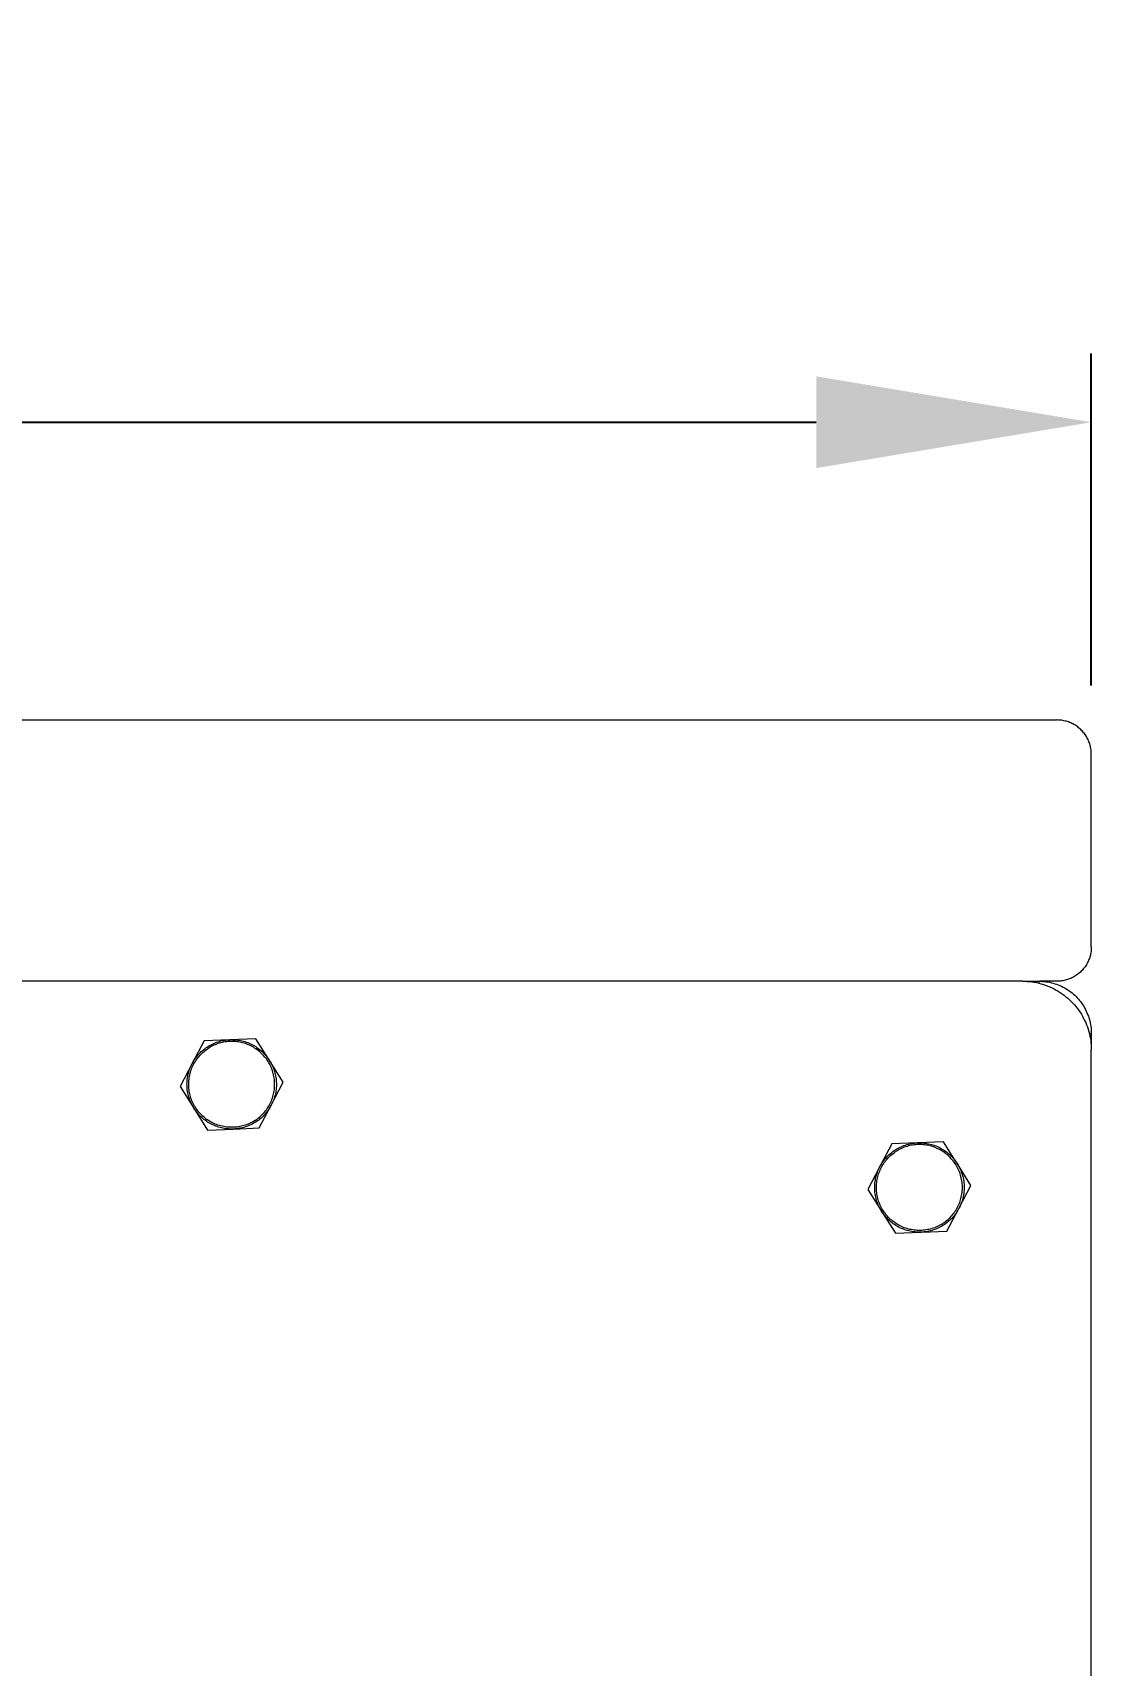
# Model space of a CAD drawing. Header units: millimetres. Extents: x -152 to 4236, y -557 to 2576.
# Drawn here: x 3593.9 to 3747.8, y 2338.3 to 2575.8 of the extents above; entities that cross this region are included whole.
import ezdxf

# ---------------------------------------------------------------- set-up
doc = ezdxf.new("R2010")
doc.units = ezdxf.units.MM
doc.layers.add('ZANO_R', color=7, linetype='Continuous', lineweight=0)
doc.layers.add('ZANO_W', color=1, linetype='Continuous', lineweight=0)
doc.styles.add('Arial', font='arial.ttf')
doc.styles.get("Standard").update_dxf_attribs({"font": 'ARIALUNI.TTF'})
doc.dimstyles.new('pl i ang', dxfattribs={"dimtxt": 50, "dimasz": 50, "dimexe": 1.25, "dimexo": 0.625, "dimgap": 10, "dimtad": 1, "dimtoh": 1, "dimtxsty": 'Standard', "dimcen": 2.5, "dimclrd": 1, "dimclre": 1, "dimclrt": 1, "dimadec": 0, "dimazin": 0, "dimtfac": 1, "dimtmove": 0, "dimatfit": 3, "dimfxl": 1, "dimarcsym": 1})

# ---------------------------------------------------------------- blocks, each defined once
blk = doc.blocks.new('*D450')
at = {"layer": 'ZANO_W', "color": 1, "lineweight": -2}
for p, q in [((3297.84, 2480.86), (3297.84, 2529.17)), ((3747.84, 2480.86), (3747.84, 2529.17)), ((3337.84, 2519.17), (3707.84, 2519.17))]:
    blk.add_line(p, q, dxfattribs=at)
at = {"layer": 'ZANO_W', "color": 1}
for points in [[(3337.84, 2525.84), (3337.84, 2512.5), (3297.84, 2519.17)], [(3707.84, 2512.5), (3707.84, 2525.84), (3747.84, 2519.17)]]:
    blk.add_solid(points, dxfattribs=at)
at = {"layer": 'ZANO_W', "color": 1, "insert": (3522.84, 2549.59), "char_height": 40, "attachment_point": 5, "style": 'Arial'}
blk.add_mtext('450', dxfattribs=at)

msp = doc.modelspace()

# ---------------------------------------------------------------- linework, layer by layer
at = {"layer": 'ZANO_R'}
for p, q in [((3302.84, 2475.86), (3742.84, 2475.86)), ((3743.01, 2475.85), (3742.84, 2475.86)), ((3743.19, 2475.84), (3743.01, 2475.85)), ((3743.36, 2475.83), (3743.19, 2475.84)), ((3743.52, 2475.81), (3743.36, 2475.83)), ((3743.69, 2475.78), (3743.52, 2475.81)), ((3743.86, 2475.75), (3743.69, 2475.78)), ((3744.03, 2475.71), (3743.86, 2475.75)), ((3744.19, 2475.67), (3744.03, 2475.71)), ((3744.36, 2475.62), (3744.19, 2475.67)), ((3744.52, 2475.57), (3744.36, 2475.62)), ((3744.68, 2475.51), (3744.52, 2475.57)), ((3744.84, 2475.44), (3744.68, 2475.51)), ((3744.99, 2475.37), (3744.84, 2475.44)), ((3745.14, 2475.3), (3744.99, 2475.37)), ((3745.29, 2475.21), (3745.14, 2475.3)), ((3745.44, 2475.13), (3745.29, 2475.21)), ((3745.59, 2475.04), (3745.44, 2475.13)), ((3745.73, 2474.94), (3745.59, 2475.04)), ((3745.87, 2474.84), (3745.73, 2474.94)), ((3746, 2474.74), (3745.87, 2474.84)), ((3746.13, 2474.63), (3746, 2474.74)), ((3746.26, 2474.51), (3746.13, 2474.63)), ((3746.38, 2474.39), (3746.26, 2474.51)), ((3746.5, 2474.27), (3746.38, 2474.39)), ((3746.61, 2474.14), (3746.5, 2474.27)), ((3746.72, 2474.01), (3746.61, 2474.14)), ((3746.83, 2473.88), (3746.72, 2474.01)), ((3746.93, 2473.74), (3746.83, 2473.88)), ((3747.03, 2473.6), (3746.93, 2473.74)), ((3747.12, 2473.45), (3747.03, 2473.6)), ((3747.2, 2473.31), (3747.12, 2473.45)), ((3747.28, 2473.16), (3747.2, 2473.31)), ((3747.36, 2473), (3747.28, 2473.16)), ((3747.43, 2472.85), (3747.36, 2473)), ((3747.5, 2472.69), (3747.43, 2472.85)), ((3747.56, 2472.53), (3747.5, 2472.69)), ((3747.61, 2472.37), (3747.56, 2472.53)), ((3747.66, 2472.21), (3747.61, 2472.37)), ((3747.7, 2472.04), (3747.66, 2472.21)), ((3747.74, 2471.87), (3747.7, 2472.04)), ((3747.77, 2471.71), (3747.74, 2471.87)), ((3747.8, 2471.54), (3747.77, 2471.71)), ((3747.82, 2471.37), (3747.8, 2471.54)), ((3747.83, 2471.2), (3747.82, 2471.37)), ((3747.84, 2471.03), (3747.83, 2471.2)), ((3747.84, 2470.86), (3747.84, 2471.03)), ((3747.84, 2442.86), (3747.84, 2470.86)), ((3747.66, 2441.51), (3747.61, 2441.34)), ((3747.7, 2441.67), (3747.66, 2441.51)), ((3747.74, 2441.84), (3747.7, 2441.67)), ((3747.77, 2442.01), (3747.74, 2441.84)), ((3747.8, 2442.18), (3747.77, 2442.01)), ((3747.82, 2442.35), (3747.8, 2442.18)), ((3747.83, 2442.52), (3747.82, 2442.35)), ((3747.84, 2442.69), (3747.83, 2442.52)), ((3747.84, 2442.86), (3747.84, 2442.69)), ((3746.13, 2439.09), (3746, 2438.98)), ((3746.26, 2439.2), (3746.13, 2439.09)), ((3746.38, 2439.32), (3746.26, 2439.2)), ((3746.5, 2439.44), (3746.38, 2439.32)), ((3746.61, 2439.57), (3746.5, 2439.44)), ((3746.72, 2439.7), (3746.61, 2439.57)), ((3746.83, 2439.84), (3746.72, 2439.7)), ((3746.93, 2439.97), (3746.83, 2439.84)), ((3747.03, 2440.11), (3746.93, 2439.97)), ((3747.12, 2440.26), (3747.03, 2440.11)), ((3747.2, 2440.41), (3747.12, 2440.26)), ((3747.28, 2440.56), (3747.2, 2440.41)), ((3747.36, 2440.71), (3747.28, 2440.56)), ((3747.43, 2440.86), (3747.36, 2440.71)), ((3747.5, 2441.02), (3747.43, 2440.86)), ((3747.56, 2441.18), (3747.5, 2441.02)), ((3747.61, 2441.34), (3747.56, 2441.18)), ((3737.84, 2437.86), (3307.84, 2437.86)), ((3737.84, 2437.86), (3738.19, 2437.85)), ((3737.95, 2437.86), (3740.24, 2437.86)), ((3738.19, 2437.85), (3738.53, 2437.83)), ((3738.53, 2437.83), (3738.87, 2437.8)), ((3738.87, 2437.8), (3739.21, 2437.76)), ((3739.21, 2437.76), (3739.54, 2437.71)), ((3739.54, 2437.71), (3739.88, 2437.65)), ((3739.88, 2437.65), (3740.21, 2437.57)), ((3740.21, 2437.57), (3740.54, 2437.49)), ((3740.24, 2437.86), (3740.5, 2437.85)), ((3740.24, 2437.56), (3740.24, 2437.86)), ((3742.84, 2437.86), (3740.34, 2437.86)), ((3740.5, 2437.85), (3740.76, 2437.84)), ((3740.54, 2437.49), (3740.87, 2437.39)), ((3740.76, 2437.84), (3741.02, 2437.82)), ((3740.87, 2437.39), (3741.19, 2437.28)), ((3741.02, 2437.82), (3741.28, 2437.79)), ((3741.19, 2437.28), (3741.51, 2437.16)), ((3741.28, 2437.79), (3741.54, 2437.75)), ((3741.51, 2437.16), (3741.83, 2437.03)), ((3741.54, 2437.75), (3741.79, 2437.7)), ((3741.79, 2437.7), (3742.04, 2437.64)), ((3741.83, 2437.03), (3742.14, 2436.89)), ((3742.04, 2437.64), (3742.29, 2437.57)), ((3742.14, 2436.89), (3742.44, 2436.74)), ((3742.29, 2437.57), (3742.54, 2437.5)), ((3742.44, 2436.74), (3742.75, 2436.57)), ((3742.54, 2437.5), (3742.79, 2437.42)), ((3742.79, 2437.42), (3743.03, 2437.33)), ((3743.01, 2437.86), (3742.84, 2437.86)), ((3743.19, 2437.87), (3743.01, 2437.86)), ((3743.03, 2437.33), (3743.27, 2437.23)), ((3743.36, 2437.88), (3743.19, 2437.87)), ((3743.27, 2437.23), (3743.51, 2437.12)), ((3743.52, 2437.9), (3743.36, 2437.88)), ((3743.51, 2437.12), (3743.74, 2437)), ((3743.69, 2437.93), (3743.52, 2437.9)), ((3743.86, 2437.96), (3743.69, 2437.93)), ((3743.74, 2437), (3743.97, 2436.88)), ((3744.03, 2438), (3743.86, 2437.96)), ((3743.97, 2436.88), (3744.19, 2436.75)), ((3744.19, 2438.04), (3744.03, 2438)), ((3744.36, 2438.09), (3744.19, 2438.04)), ((3744.19, 2436.75), (3744.41, 2436.61)), ((3744.52, 2438.15), (3744.36, 2438.09)), ((3744.68, 2438.21), (3744.52, 2438.15)), ((3744.84, 2438.27), (3744.68, 2438.21)), ((3744.99, 2438.34), (3744.84, 2438.27)), ((3745.14, 2438.42), (3744.99, 2438.34)), ((3745.29, 2438.5), (3745.14, 2438.42)), ((3745.44, 2438.58), (3745.29, 2438.5)), ((3745.59, 2438.68), (3745.44, 2438.58)), ((3745.73, 2438.77), (3745.59, 2438.68)), ((3745.87, 2438.87), (3745.73, 2438.77)), ((3746, 2438.98), (3745.87, 2438.87)), ((3742.75, 2436.57), (3743.04, 2436.4)), ((3743.04, 2436.4), (3743.33, 2436.22)), ((3743.33, 2436.22), (3743.61, 2436.03)), ((3743.61, 2436.03), (3743.89, 2435.82)), ((3743.89, 2435.82), (3744.15, 2435.61)), ((3744.15, 2435.61), (3744.42, 2435.39)), ((3744.41, 2436.61), (3744.63, 2436.47)), ((3744.42, 2435.39), (3744.67, 2435.16)), ((3744.63, 2436.47), (3744.84, 2436.31)), ((3744.67, 2435.16), (3744.92, 2434.93)), ((3744.84, 2436.31), (3745.04, 2436.15)), ((3744.92, 2434.93), (3745.15, 2434.68)), ((3745.04, 2436.15), (3745.24, 2435.98)), ((3745.15, 2434.68), (3745.38, 2434.43)), ((3745.24, 2435.98), (3745.43, 2435.81)), ((3745.38, 2434.43), (3745.6, 2434.17)), ((3745.43, 2435.81), (3745.62, 2435.63)), ((3745.62, 2435.63), (3745.8, 2435.44)), ((3745.8, 2435.44), (3745.97, 2435.25)), ((3745.97, 2435.25), (3746.14, 2435.05)), ((3746.14, 2435.05), (3746.3, 2434.85)), ((3746.3, 2434.85), (3746.45, 2434.64)), ((3746.45, 2434.64), (3746.6, 2434.42)), ((3746.6, 2434.42), (3746.74, 2434.21)), ((3745.6, 2434.17), (3745.81, 2433.9)), ((3745.81, 2433.9), (3746.01, 2433.62)), ((3746.01, 2433.62), (3746.21, 2433.34)), ((3746.21, 2433.34), (3746.39, 2433.05)), ((3746.39, 2433.05), (3746.56, 2432.76)), ((3746.56, 2432.76), (3746.72, 2432.46)), ((3746.72, 2432.46), (3746.87, 2432.15)), ((3746.74, 2434.21), (3746.87, 2433.98)), ((3746.87, 2433.98), (3746.99, 2433.75)), ((3746.87, 2432.15), (3747.02, 2431.84)), ((3746.99, 2433.75), (3747.11, 2433.52)), ((3747.11, 2433.52), (3747.21, 2433.28)), ((3747.21, 2433.28), (3747.31, 2433.04)), ((3747.31, 2433.04), (3747.41, 2432.8)), ((3747.41, 2432.8), (3747.49, 2432.56)), ((3747.49, 2432.56), (3747.56, 2432.31)), ((3747.56, 2432.31), (3747.63, 2432.06)), ((3747.63, 2432.06), (3747.69, 2431.8)), ((3747.02, 2431.84), (3747.15, 2431.53)), ((3747.15, 2431.53), (3747.27, 2431.21)), ((3747.27, 2431.21), (3747.38, 2430.88)), ((3747.38, 2430.88), (3747.47, 2430.55)), ((3747.47, 2430.55), (3747.56, 2430.22)), ((3747.55, 2430.26), (3747.84, 2430.26)), ((3747.56, 2430.22), (3747.63, 2429.89)), ((3747.63, 2429.89), (3747.7, 2429.56)), ((3747.69, 2431.8), (3747.73, 2431.55)), ((3747.73, 2431.55), (3747.77, 2431.29)), ((3747.77, 2431.29), (3747.8, 2431.03)), ((3747.8, 2431.03), (3747.83, 2430.78)), ((3747.83, 2430.78), (3747.84, 2430.52)), ((3747.84, 2430.52), (3747.84, 2430.26)), ((3747.84, 2430.26), (3747.84, 2427.97)), ((3618.83, 2429.2), (3617.09, 2425.88)), ((3617.96, 2427.14), (3618.11, 2427.31)), ((3618.11, 2427.31), (3618.26, 2427.46)), ((3618.26, 2427.46), (3618.42, 2427.62)), ((3618.35, 2427.2), (3618.5, 2427.35)), ((3618.42, 2427.62), (3618.58, 2427.76)), ((3618.5, 2427.35), (3618.66, 2427.5)), ((3618.58, 2427.76), (3618.75, 2427.9)), ((3618.66, 2427.5), (3618.82, 2427.64)), ((3618.75, 2427.9), (3618.92, 2428.04)), ((3618.82, 2427.64), (3618.98, 2427.77)), ((3622.58, 2429.35), (3618.83, 2429.2)), ((3618.92, 2428.04), (3619.1, 2428.17)), ((3618.98, 2427.77), (3619.15, 2427.9)), ((3619.1, 2428.17), (3619.28, 2428.29)), ((3619.15, 2427.9), (3619.33, 2428.02)), ((3619.28, 2428.29), (3619.47, 2428.41)), ((3619.33, 2428.02), (3619.51, 2428.14)), ((3619.47, 2428.41), (3619.65, 2428.52)), ((3619.69, 2428.25), (3619.51, 2428.14)), ((3619.65, 2428.52), (3619.85, 2428.62)), ((3619.87, 2428.36), (3619.69, 2428.25)), ((3619.85, 2428.62), (3620.04, 2428.72)), ((3620.06, 2428.45), (3619.87, 2428.36)), ((3620.04, 2428.72), (3620.24, 2428.81)), ((3620.26, 2428.55), (3620.06, 2428.45)), ((3620.24, 2428.81), (3620.45, 2428.9)), ((3620.45, 2428.63), (3620.26, 2428.55)), ((3620.45, 2428.9), (3620.65, 2428.98)), ((3620.65, 2428.71), (3620.45, 2428.63)), ((3620.65, 2428.98), (3620.86, 2429.05)), ((3620.85, 2428.78), (3620.65, 2428.71)), ((3621.05, 2428.84), (3620.85, 2428.78)), ((3620.86, 2429.05), (3621.07, 2429.11)), ((3621.26, 2428.9), (3621.05, 2428.84)), ((3621.07, 2429.11), (3621.28, 2429.17)), ((3621.47, 2428.95), (3621.26, 2428.9)), ((3621.28, 2429.17), (3621.5, 2429.22)), ((3621.68, 2429), (3621.47, 2428.95)), ((3621.5, 2429.22), (3621.71, 2429.26)), ((3621.89, 2429.03), (3621.68, 2429)), ((3621.71, 2429.26), (3621.93, 2429.29)), ((3622.1, 2429.06), (3621.89, 2429.03)), ((3621.93, 2429.29), (3622.15, 2429.32)), ((3622.31, 2429.08), (3622.1, 2429.06)), ((3622.15, 2429.32), (3622.37, 2429.34)), ((3622.52, 2429.1), (3622.31, 2429.08)), ((3622.37, 2429.34), (3622.58, 2429.35)), ((3622.74, 2429.11), (3622.52, 2429.1)), ((3626.33, 2429.5), (3622.58, 2429.35)), ((3622.58, 2429.35), (3622.8, 2429.36)), ((3622.95, 2429.11), (3622.74, 2429.11)), ((3622.8, 2429.36), (3623.02, 2429.35)), ((3623.16, 2429.1), (3622.95, 2429.11)), ((3623.02, 2429.35), (3623.24, 2429.34)), ((3623.38, 2429.08), (3623.16, 2429.1)), ((3623.24, 2429.34), (3623.46, 2429.33)), ((3623.59, 2429.06), (3623.38, 2429.08)), ((3623.46, 2429.33), (3623.68, 2429.3)), ((3623.8, 2429.03), (3623.59, 2429.06)), ((3623.68, 2429.3), (3623.9, 2429.27)), ((3624.01, 2429), (3623.8, 2429.03)), ((3623.9, 2429.27), (3624.11, 2429.23)), ((3624.22, 2428.95), (3624.01, 2429)), ((3624.11, 2429.23), (3624.33, 2429.18)), ((3624.43, 2428.9), (3624.22, 2428.95)), ((3624.33, 2429.18), (3624.54, 2429.13)), ((3624.63, 2428.85), (3624.43, 2428.9)), ((3624.54, 2429.13), (3624.75, 2429.07)), ((3624.84, 2428.78), (3624.63, 2428.85)), ((3624.75, 2429.07), (3624.96, 2429)), ((3625.04, 2428.71), (3624.84, 2428.78)), ((3624.96, 2429), (3625.17, 2428.93)), ((3625.24, 2428.63), (3625.04, 2428.71)), ((3625.17, 2428.93), (3625.37, 2428.85)), ((3625.43, 2428.55), (3625.24, 2428.63)), ((3625.37, 2428.85), (3625.57, 2428.76)), ((3625.62, 2428.45), (3625.43, 2428.55)), ((3625.57, 2428.76), (3625.77, 2428.66)), ((3625.81, 2428.36), (3625.62, 2428.45)), ((3625.77, 2428.66), (3625.96, 2428.56)), ((3626, 2428.25), (3625.81, 2428.36)), ((3625.96, 2428.56), (3626.15, 2428.45)), ((3626.18, 2428.14), (3626, 2428.25)), ((3626.15, 2428.45), (3626.34, 2428.34)), ((3626.36, 2428.02), (3626.18, 2428.14)), ((3628.34, 2426.33), (3626.33, 2429.5)), ((3626.34, 2428.34), (3626.52, 2428.21)), ((3626.53, 2427.9), (3626.36, 2428.02)), ((3626.52, 2428.21), (3626.7, 2428.09)), ((3626.7, 2427.77), (3626.53, 2427.9)), ((3626.7, 2428.09), (3626.88, 2427.95)), ((3626.87, 2427.64), (3626.7, 2427.77)), ((3627.03, 2427.5), (3626.87, 2427.64)), ((3626.88, 2427.95), (3627.05, 2427.81)), ((3627.19, 2427.35), (3627.03, 2427.5)), ((3627.05, 2427.81), (3627.21, 2427.67)), ((3627.34, 2427.2), (3627.19, 2427.35)), ((3627.21, 2427.67), (3627.37, 2427.52)), ((3627.37, 2427.52), (3627.53, 2427.36)), ((3627.53, 2427.36), (3627.68, 2427.2)), ((3747.7, 2429.56), (3747.75, 2429.22)), ((3747.75, 2429.22), (3747.79, 2428.88)), ((3747.79, 2428.88), (3747.82, 2428.54)), ((3747.82, 2428.54), (3747.84, 2428.2)), ((3747.84, 2428.2), (3747.84, 2427.86)), ((3747.84, 2033.86), (3747.84, 2427.86)), ((3617.09, 2425.88), (3615.34, 2422.56)), ((3616.6, 2424.66), (3616.66, 2424.87)), ((3616.66, 2424.87), (3616.73, 2425.08)), ((3616.73, 2425.08), (3616.81, 2425.28)), ((3616.81, 2425.28), (3616.9, 2425.48)), ((3616.86, 2424.64), (3616.92, 2424.85)), ((3616.9, 2425.48), (3616.99, 2425.68)), ((3616.92, 2424.85), (3616.99, 2425.05)), ((3616.99, 2425.68), (3617.09, 2425.88)), ((3616.99, 2425.05), (3617.07, 2425.25)), ((3617.07, 2425.25), (3617.15, 2425.44)), ((3617.09, 2425.88), (3617.2, 2426.07)), ((3617.15, 2425.44), (3617.25, 2425.64)), ((3617.2, 2426.07), (3617.31, 2426.26)), ((3617.25, 2425.64), (3617.34, 2425.83)), ((3617.31, 2426.26), (3617.43, 2426.45)), ((3617.34, 2425.83), (3617.45, 2426.01)), ((3617.43, 2426.45), (3617.55, 2426.63)), ((3617.45, 2426.01), (3617.56, 2426.19)), ((3617.55, 2426.63), (3617.68, 2426.8)), ((3617.56, 2426.19), (3617.68, 2426.37)), ((3617.68, 2426.8), (3617.82, 2426.98)), ((3617.68, 2426.37), (3617.8, 2426.55)), ((3617.8, 2426.55), (3617.93, 2426.72)), ((3617.82, 2426.98), (3617.96, 2427.14)), ((3617.93, 2426.72), (3618.06, 2426.88)), ((3618.06, 2426.88), (3618.2, 2427.04)), ((3618.2, 2427.04), (3618.35, 2427.2)), ((3627.48, 2427.04), (3627.34, 2427.2)), ((3627.62, 2426.88), (3627.48, 2427.04)), ((3627.76, 2426.72), (3627.62, 2426.88)), ((3627.68, 2427.2), (3627.82, 2427.04)), ((3627.89, 2426.55), (3627.76, 2426.72)), ((3627.82, 2427.04), (3627.96, 2426.87)), ((3628.01, 2426.37), (3627.89, 2426.55)), ((3627.96, 2426.87), (3628.09, 2426.69)), ((3628.13, 2426.2), (3628.01, 2426.37)), ((3628.09, 2426.69), (3628.22, 2426.51)), ((3628.24, 2426.01), (3628.13, 2426.2)), ((3628.22, 2426.51), (3628.34, 2426.33)), ((3628.34, 2425.83), (3628.24, 2426.01)), ((3630.34, 2423.16), (3628.34, 2426.33)), ((3628.34, 2426.33), (3628.45, 2426.14)), ((3628.44, 2425.64), (3628.34, 2425.83)), ((3628.53, 2425.44), (3628.44, 2425.64)), ((3628.45, 2426.14), (3628.56, 2425.95)), ((3628.62, 2425.25), (3628.53, 2425.44)), ((3628.56, 2425.95), (3628.66, 2425.75)), ((3628.7, 2425.05), (3628.62, 2425.25)), ((3628.66, 2425.75), (3628.76, 2425.56)), ((3628.77, 2424.85), (3628.7, 2425.05)), ((3628.76, 2425.56), (3628.84, 2425.36)), ((3628.83, 2424.65), (3628.77, 2424.85)), ((3628.84, 2425.36), (3628.93, 2425.15)), ((3628.93, 2425.15), (3629, 2424.94)), ((3629, 2424.94), (3629.07, 2424.74)), ((3615.34, 2422.56), (3617.35, 2419.38)), ((3616.34, 2422.93), (3616.35, 2423.15)), ((3616.35, 2422.71), (3616.34, 2422.93)), ((3616.35, 2423.15), (3616.36, 2423.36)), ((3616.35, 2422.49), (3616.35, 2422.71)), ((3616.37, 2422.27), (3616.35, 2422.49)), ((3616.36, 2423.36), (3616.38, 2423.58)), ((3616.38, 2423.58), (3616.41, 2423.8)), ((3616.41, 2423.8), (3616.45, 2424.02)), ((3616.45, 2424.02), (3616.49, 2424.23)), ((3616.49, 2424.23), (3616.54, 2424.45)), ((3616.54, 2424.45), (3616.6, 2424.66)), ((3616.6, 2423.18), (3616.62, 2423.39)), ((3616.6, 2422.96), (3616.6, 2423.18)), ((3616.6, 2422.75), (3616.6, 2422.96)), ((3616.6, 2422.54), (3616.6, 2422.75)), ((3616.62, 2422.32), (3616.6, 2422.54)), ((3616.62, 2423.39), (3616.64, 2423.6)), ((3616.64, 2423.6), (3616.67, 2423.81)), ((3616.67, 2423.81), (3616.7, 2424.02)), ((3616.7, 2424.02), (3616.75, 2424.23)), ((3616.75, 2424.23), (3616.8, 2424.44)), ((3616.8, 2424.44), (3616.86, 2424.64)), ((3628.6, 2419.83), (3630.34, 2423.16)), ((3628.89, 2424.44), (3628.83, 2424.65)), ((3628.94, 2424.23), (3628.89, 2424.44)), ((3628.98, 2424.02), (3628.94, 2424.23)), ((3629.02, 2423.81), (3628.98, 2424.02)), ((3629.05, 2423.6), (3629.02, 2423.81)), ((3629.07, 2423.39), (3629.05, 2423.6)), ((3629.07, 2424.74), (3629.13, 2424.52)), ((3629.09, 2423.18), (3629.07, 2423.39)), ((3629.07, 2422.32), (3629.09, 2422.54)), ((3629.09, 2422.96), (3629.09, 2423.18)), ((3629.09, 2422.75), (3629.09, 2422.96)), ((3629.09, 2422.54), (3629.09, 2422.75)), ((3629.13, 2424.52), (3629.18, 2424.31)), ((3629.18, 2424.31), (3629.22, 2424.1)), ((3629.22, 2424.1), (3629.26, 2423.88)), ((3629.26, 2423.88), (3629.29, 2423.66)), ((3629.29, 2423.66), (3629.32, 2423.44)), ((3629.32, 2423.44), (3629.33, 2423.23)), ((3629.34, 2422.57), (3629.32, 2422.35)), ((3629.33, 2423.23), (3629.34, 2423.01)), ((3629.34, 2423.01), (3629.34, 2422.79)), ((3629.34, 2422.79), (3629.34, 2422.57)), ((3616.39, 2422.05), (3616.37, 2422.27)), ((3616.43, 2421.83), (3616.39, 2422.05)), ((3616.46, 2421.62), (3616.43, 2421.83)), ((3616.51, 2421.4), (3616.46, 2421.62)), ((3616.56, 2421.19), (3616.51, 2421.4)), ((3616.62, 2420.98), (3616.56, 2421.19)), ((3616.64, 2422.11), (3616.62, 2422.32)), ((3616.69, 2420.77), (3616.62, 2420.98)), ((3616.67, 2421.9), (3616.64, 2422.11)), ((3616.7, 2421.69), (3616.67, 2421.9)), ((3616.76, 2420.56), (3616.69, 2420.77)), ((3616.75, 2421.48), (3616.7, 2421.69)), ((3616.8, 2421.27), (3616.75, 2421.48)), ((3616.84, 2420.36), (3616.76, 2420.56)), ((3616.86, 2421.07), (3616.8, 2421.27)), ((3616.93, 2420.16), (3616.84, 2420.36)), ((3616.92, 2420.86), (3616.86, 2421.07)), ((3616.99, 2420.66), (3616.92, 2420.86)), ((3617.03, 2419.96), (3616.93, 2420.16)), ((3617.07, 2420.46), (3616.99, 2420.66)), ((3617.16, 2420.27), (3617.07, 2420.46)), ((3617.25, 2420.08), (3617.16, 2420.27)), ((3628.44, 2420.08), (3628.53, 2420.27)), ((3628.53, 2420.27), (3628.62, 2420.47)), ((3628.62, 2420.47), (3628.7, 2420.66)), ((3628.7, 2420.66), (3628.77, 2420.86)), ((3628.79, 2420.23), (3628.7, 2420.03)), ((3628.77, 2420.86), (3628.83, 2421.07)), ((3628.87, 2420.43), (3628.79, 2420.23)), ((3628.83, 2421.07), (3628.89, 2421.27)), ((3628.95, 2420.64), (3628.87, 2420.43)), ((3628.89, 2421.27), (3628.94, 2421.48)), ((3628.94, 2421.48), (3628.98, 2421.69)), ((3629.02, 2420.84), (3628.95, 2420.64)), ((3628.98, 2421.69), (3629.02, 2421.9)), ((3629.02, 2421.9), (3629.05, 2422.11)), ((3629.09, 2421.05), (3629.02, 2420.84)), ((3629.05, 2422.11), (3629.07, 2422.32)), ((3629.15, 2421.27), (3629.09, 2421.05)), ((3629.2, 2421.48), (3629.15, 2421.27)), ((3629.24, 2421.7), (3629.2, 2421.48)), ((3629.28, 2421.91), (3629.24, 2421.7)), ((3629.3, 2422.13), (3629.28, 2421.91)), ((3629.32, 2422.35), (3629.3, 2422.13)), ((3617.13, 2419.76), (3617.03, 2419.96)), ((3617.24, 2419.57), (3617.13, 2419.76)), ((3617.35, 2419.38), (3617.24, 2419.57)), ((3617.35, 2419.89), (3617.25, 2420.08)), ((3617.45, 2419.7), (3617.35, 2419.89)), ((3617.35, 2419.38), (3619.35, 2416.21)), ((3617.47, 2419.2), (3617.35, 2419.38)), ((3617.56, 2419.52), (3617.45, 2419.7)), ((3617.6, 2419.02), (3617.47, 2419.2)), ((3617.68, 2419.34), (3617.56, 2419.52)), ((3617.73, 2418.85), (3617.6, 2419.02)), ((3617.8, 2419.17), (3617.68, 2419.34)), ((3617.87, 2418.68), (3617.73, 2418.85)), ((3617.93, 2419), (3617.8, 2419.17)), ((3618.01, 2418.51), (3617.87, 2418.68)), ((3618.06, 2418.83), (3617.93, 2419)), ((3618.16, 2418.35), (3618.01, 2418.51)), ((3618.2, 2418.67), (3618.06, 2418.83)), ((3618.32, 2418.19), (3618.16, 2418.35)), ((3618.35, 2418.51), (3618.2, 2418.67)), ((3618.48, 2418.04), (3618.32, 2418.19)), ((3618.5, 2418.36), (3618.35, 2418.51)), ((3618.64, 2417.9), (3618.48, 2418.04)), ((3618.66, 2418.22), (3618.5, 2418.36)), ((3618.81, 2417.76), (3618.64, 2417.9)), ((3618.82, 2418.08), (3618.66, 2418.22)), ((3618.98, 2417.63), (3618.81, 2417.76)), ((3618.98, 2417.94), (3618.82, 2418.08)), ((3619.15, 2417.81), (3618.98, 2417.94)), ((3619.33, 2417.69), (3619.15, 2417.81)), ((3626.36, 2417.69), (3626.54, 2417.81)), ((3626.54, 2417.81), (3626.71, 2417.94)), ((3626.71, 2417.94), (3626.87, 2418.08)), ((3626.94, 2417.81), (3626.77, 2417.67)), ((3626.85, 2416.51), (3628.6, 2419.83)), ((3626.87, 2418.08), (3627.03, 2418.22)), ((3627.11, 2417.95), (3626.94, 2417.81)), ((3627.03, 2418.22), (3627.19, 2418.36)), ((3627.27, 2418.1), (3627.11, 2417.95)), ((3627.19, 2418.36), (3627.34, 2418.51)), ((3627.43, 2418.25), (3627.27, 2418.1)), ((3627.34, 2418.51), (3627.48, 2418.67)), ((3627.58, 2418.41), (3627.43, 2418.25)), ((3627.48, 2418.67), (3627.62, 2418.83)), ((3627.73, 2418.57), (3627.58, 2418.41)), ((3627.62, 2418.83), (3627.76, 2419)), ((3627.87, 2418.74), (3627.73, 2418.57)), ((3627.76, 2419), (3627.89, 2419.17)), ((3628.01, 2418.91), (3627.87, 2418.74)), ((3627.89, 2419.17), (3628.01, 2419.34)), ((3628.01, 2419.34), (3628.13, 2419.52)), ((3628.14, 2419.09), (3628.01, 2418.91)), ((3628.13, 2419.52), (3628.24, 2419.7)), ((3628.26, 2419.27), (3628.14, 2419.09)), ((3628.24, 2419.7), (3628.34, 2419.89)), ((3628.38, 2419.45), (3628.26, 2419.27)), ((3628.34, 2419.89), (3628.44, 2420.08)), ((3628.49, 2419.64), (3628.38, 2419.45)), ((3628.6, 2419.83), (3628.49, 2419.64)), ((3628.7, 2420.03), (3628.6, 2419.83)), ((3619.16, 2417.5), (3618.98, 2417.63)), ((3619.35, 2417.38), (3619.16, 2417.5)), ((3619.51, 2417.57), (3619.33, 2417.69)), ((3619.53, 2417.26), (3619.35, 2417.38)), ((3619.35, 2416.21), (3623.1, 2416.36)), ((3619.69, 2417.46), (3619.51, 2417.57)), ((3619.72, 2417.15), (3619.53, 2417.26)), ((3619.87, 2417.36), (3619.69, 2417.46)), ((3619.92, 2417.05), (3619.72, 2417.15)), ((3620.06, 2417.26), (3619.87, 2417.36)), ((3620.12, 2416.96), (3619.92, 2417.05)), ((3620.26, 2417.17), (3620.06, 2417.26)), ((3620.32, 2416.87), (3620.12, 2416.96)), ((3620.45, 2417.08), (3620.26, 2417.17)), ((3620.52, 2416.79), (3620.32, 2416.87)), ((3620.65, 2417), (3620.45, 2417.08)), ((3620.73, 2416.71), (3620.52, 2416.79)), ((3620.85, 2416.93), (3620.65, 2417)), ((3620.94, 2416.64), (3620.73, 2416.71)), ((3621.06, 2416.87), (3620.85, 2416.93)), ((3621.15, 2416.58), (3620.94, 2416.64)), ((3621.26, 2416.81), (3621.06, 2416.87)), ((3621.36, 2416.53), (3621.15, 2416.58)), ((3621.47, 2416.76), (3621.26, 2416.81)), ((3621.57, 2416.48), (3621.36, 2416.53)), ((3621.68, 2416.72), (3621.47, 2416.76)), ((3621.79, 2416.44), (3621.57, 2416.48)), ((3621.89, 2416.68), (3621.68, 2416.72)), ((3622.01, 2416.41), (3621.79, 2416.44)), ((3622.1, 2416.65), (3621.89, 2416.68)), ((3622.23, 2416.39), (3622.01, 2416.41)), ((3622.31, 2416.63), (3622.1, 2416.65)), ((3622.45, 2416.37), (3622.23, 2416.39)), ((3622.52, 2416.61), (3622.31, 2416.63)), ((3622.66, 2416.36), (3622.45, 2416.37)), ((3622.74, 2416.61), (3622.52, 2416.61)), ((3622.88, 2416.36), (3622.66, 2416.36)), ((3622.95, 2416.61), (3622.74, 2416.61)), ((3623.1, 2416.36), (3622.88, 2416.36)), ((3623.16, 2416.61), (3622.95, 2416.61)), ((3623.1, 2416.36), (3626.85, 2416.51)), ((3623.32, 2416.37), (3623.1, 2416.36)), ((3623.38, 2416.63), (3623.16, 2416.61)), ((3623.54, 2416.39), (3623.32, 2416.37)), ((3623.59, 2416.65), (3623.38, 2416.63)), ((3623.76, 2416.42), (3623.54, 2416.39)), ((3623.8, 2416.68), (3623.59, 2416.65)), ((3623.98, 2416.46), (3623.76, 2416.42)), ((3624.01, 2416.72), (3623.8, 2416.68)), ((3624.19, 2416.5), (3623.98, 2416.46)), ((3624.22, 2416.76), (3624.01, 2416.72)), ((3624.41, 2416.55), (3624.19, 2416.5)), ((3624.43, 2416.81), (3624.22, 2416.76)), ((3624.62, 2416.6), (3624.41, 2416.55)), ((3624.63, 2416.87), (3624.43, 2416.81)), ((3624.83, 2416.67), (3624.62, 2416.6)), ((3624.84, 2416.93), (3624.63, 2416.87)), ((3625.04, 2416.74), (3624.83, 2416.67)), ((3625.04, 2417), (3624.84, 2416.93)), ((3625.24, 2417.08), (3625.04, 2417)), ((3625.24, 2416.81), (3625.04, 2416.74)), ((3625.43, 2417.17), (3625.24, 2417.08)), ((3625.44, 2416.9), (3625.24, 2416.81)), ((3625.62, 2417.26), (3625.43, 2417.17)), ((3625.64, 2416.99), (3625.44, 2416.9)), ((3625.81, 2417.36), (3625.62, 2417.26)), ((3625.84, 2417.09), (3625.64, 2416.99)), ((3626, 2417.46), (3625.81, 2417.36)), ((3626.03, 2417.19), (3625.84, 2417.09)), ((3626.18, 2417.57), (3626, 2417.46)), ((3626.22, 2417.3), (3626.03, 2417.19)), ((3626.18, 2417.57), (3626.36, 2417.69)), ((3626.41, 2417.42), (3626.22, 2417.3)), ((3626.59, 2417.54), (3626.41, 2417.42)), ((3626.77, 2417.67), (3626.59, 2417.54)), ((3718.83, 2414.2), (3717.11, 2410.91)), ((3718.82, 2412.96), (3719, 2413.1)), ((3722.51, 2414.35), (3718.83, 2414.2)), ((3719, 2413.1), (3719.18, 2413.23)), ((3719.15, 2412.9), (3719.33, 2413.02)), ((3719.18, 2413.23), (3719.37, 2413.35)), ((3719.33, 2413.02), (3719.51, 2413.14)), ((3719.37, 2413.35), (3719.57, 2413.47)), ((3719.69, 2413.25), (3719.51, 2413.14)), ((3719.57, 2413.47), (3719.76, 2413.58)), ((3719.87, 2413.36), (3719.69, 2413.25)), ((3719.76, 2413.58), (3719.97, 2413.68)), ((3720.06, 2413.45), (3719.87, 2413.36)), ((3719.97, 2413.68), (3720.17, 2413.78)), ((3720.26, 2413.55), (3720.06, 2413.45)), ((3720.17, 2413.78), (3720.38, 2413.87)), ((3720.45, 2413.63), (3720.26, 2413.55)), ((3720.38, 2413.87), (3720.59, 2413.95)), ((3720.65, 2413.71), (3720.45, 2413.63)), ((3720.59, 2413.95), (3720.8, 2414.03)), ((3720.85, 2413.78), (3720.65, 2413.71)), ((3720.8, 2414.03), (3721.02, 2414.1)), ((3721.05, 2413.84), (3720.85, 2413.78)), ((3721.02, 2414.1), (3721.24, 2414.16)), ((3721.26, 2413.9), (3721.05, 2413.84)), ((3721.24, 2414.16), (3721.46, 2414.21)), ((3721.47, 2413.95), (3721.26, 2413.9)), ((3721.46, 2414.21), (3721.68, 2414.25)), ((3721.68, 2414), (3721.47, 2413.95)), ((3721.68, 2414.25), (3721.91, 2414.29)), ((3721.89, 2414.03), (3721.68, 2414)), ((3722.1, 2414.06), (3721.89, 2414.03)), ((3721.91, 2414.29), (3722.13, 2414.32)), ((3722.31, 2414.08), (3722.1, 2414.06)), ((3722.13, 2414.32), (3722.36, 2414.34)), ((3722.52, 2414.1), (3722.31, 2414.08)), ((3722.36, 2414.34), (3722.58, 2414.35)), ((3722.74, 2414.11), (3722.52, 2414.1)), ((3722.58, 2414.35), (3722.81, 2414.36)), ((3726.33, 2414.5), (3722.62, 2414.35)), ((3722.95, 2414.11), (3722.74, 2414.11)), ((3722.81, 2414.36), (3723.04, 2414.35)), ((3723.16, 2414.1), (3722.95, 2414.11)), ((3723.04, 2414.35), (3723.26, 2414.34)), ((3723.38, 2414.08), (3723.16, 2414.1)), ((3723.26, 2414.34), (3723.49, 2414.32)), ((3723.59, 2414.06), (3723.38, 2414.08)), ((3723.49, 2414.32), (3723.72, 2414.3)), ((3723.8, 2414.03), (3723.59, 2414.06)), ((3723.72, 2414.3), (3723.94, 2414.26)), ((3724.01, 2414), (3723.8, 2414.03)), ((3723.94, 2414.26), (3724.16, 2414.22)), ((3724.22, 2413.95), (3724.01, 2414)), ((3724.16, 2414.22), (3724.38, 2414.17)), ((3724.43, 2413.9), (3724.22, 2413.95)), ((3724.38, 2414.17), (3724.6, 2414.11)), ((3724.63, 2413.85), (3724.43, 2413.9)), ((3724.6, 2414.11), (3724.82, 2414.05)), ((3724.84, 2413.78), (3724.63, 2413.85)), ((3724.82, 2414.05), (3725.04, 2413.98)), ((3725.04, 2413.71), (3724.84, 2413.78)), ((3725.04, 2413.98), (3725.25, 2413.9)), ((3725.24, 2413.63), (3725.04, 2413.71)), ((3725.43, 2413.55), (3725.24, 2413.63)), ((3725.25, 2413.9), (3725.46, 2413.81)), ((3725.62, 2413.45), (3725.43, 2413.55)), ((3725.46, 2413.81), (3725.66, 2413.71)), ((3725.81, 2413.36), (3725.62, 2413.45)), ((3725.66, 2413.71), (3725.87, 2413.61)), ((3726, 2413.25), (3725.81, 2413.36)), ((3725.87, 2413.61), (3726.07, 2413.5)), ((3726.18, 2413.14), (3726, 2413.25)), ((3726.07, 2413.5), (3726.26, 2413.39)), ((3726.36, 2413.02), (3726.18, 2413.14)), ((3726.26, 2413.39), (3726.45, 2413.26)), ((3728.3, 2411.39), (3726.33, 2414.5)), ((3726.53, 2412.9), (3726.36, 2413.02)), ((3726.45, 2413.26), (3726.64, 2413.13)), ((3726.64, 2413.13), (3726.82, 2413)), ((3726.82, 2413), (3727, 2412.86)), ((3717.06, 2410.81), (3715.34, 2407.56)), ((3716.89, 2410.47), (3716.99, 2410.68)), ((3716.99, 2410.68), (3717.09, 2410.88)), ((3717.09, 2410.88), (3717.2, 2411.08)), ((3717.15, 2410.44), (3717.25, 2410.64)), ((3717.2, 2411.08), (3717.31, 2411.27)), ((3717.25, 2410.64), (3717.34, 2410.83)), ((3717.31, 2411.27), (3717.44, 2411.46)), ((3717.34, 2410.83), (3717.45, 2411.01)), ((3717.44, 2411.46), (3717.57, 2411.65)), ((3717.45, 2411.01), (3717.56, 2411.19)), ((3717.56, 2411.19), (3717.68, 2411.37)), ((3717.57, 2411.65), (3717.7, 2411.83)), ((3717.68, 2411.37), (3717.8, 2411.55)), ((3717.7, 2411.83), (3717.84, 2412.01)), ((3717.8, 2411.55), (3717.93, 2411.72)), ((3717.84, 2412.01), (3717.99, 2412.18)), ((3717.93, 2411.72), (3718.06, 2411.88)), ((3717.99, 2412.18), (3718.15, 2412.35)), ((3718.06, 2411.88), (3718.2, 2412.04)), ((3718.15, 2412.35), (3718.31, 2412.51)), ((3718.2, 2412.04), (3718.35, 2412.2)), ((3718.31, 2412.51), (3718.47, 2412.67)), ((3718.35, 2412.2), (3718.5, 2412.35)), ((3718.47, 2412.67), (3718.64, 2412.81)), ((3718.5, 2412.35), (3718.66, 2412.5)), ((3718.64, 2412.81), (3718.82, 2412.96)), ((3718.66, 2412.5), (3718.82, 2412.64)), ((3718.82, 2412.64), (3718.98, 2412.77)), ((3718.98, 2412.77), (3719.15, 2412.9)), ((3726.7, 2412.77), (3726.53, 2412.9)), ((3726.87, 2412.64), (3726.7, 2412.77)), ((3727.03, 2412.5), (3726.87, 2412.64)), ((3727, 2412.86), (3727.17, 2412.71)), ((3727.19, 2412.35), (3727.03, 2412.5)), ((3727.17, 2412.71), (3727.34, 2412.55)), ((3727.34, 2412.2), (3727.19, 2412.35)), ((3727.34, 2412.55), (3727.5, 2412.4)), ((3727.48, 2412.04), (3727.34, 2412.2)), ((3727.62, 2411.88), (3727.48, 2412.04)), ((3727.5, 2412.4), (3727.65, 2412.23)), ((3727.76, 2411.72), (3727.62, 2411.88)), ((3727.65, 2412.23), (3727.8, 2412.06)), ((3727.89, 2411.55), (3727.76, 2411.72)), ((3727.8, 2412.06), (3727.95, 2411.88)), ((3728.01, 2411.37), (3727.89, 2411.55)), ((3727.95, 2411.88), (3728.08, 2411.7)), ((3728.13, 2411.2), (3728.01, 2411.37)), ((3728.08, 2411.7), (3728.21, 2411.52)), ((3728.24, 2411.01), (3728.13, 2411.2)), ((3728.21, 2411.52), (3728.34, 2411.33)), ((3728.34, 2410.83), (3728.24, 2411.01)), ((3728.34, 2411.33), (3728.46, 2411.13)), ((3728.44, 2410.64), (3728.34, 2410.83)), ((3730.34, 2408.16), (3728.36, 2411.3)), ((3728.53, 2410.44), (3728.44, 2410.64)), ((3728.46, 2411.13), (3728.57, 2410.94)), ((3728.57, 2410.94), (3728.67, 2410.74)), ((3728.67, 2410.74), (3728.77, 2410.53)), ((3716.35, 2408.05), (3716.36, 2408.28)), ((3716.36, 2408.28), (3716.38, 2408.5)), ((3716.38, 2408.5), (3716.4, 2408.73)), ((3716.4, 2408.73), (3716.44, 2408.95)), ((3716.44, 2408.95), (3716.48, 2409.18)), ((3716.48, 2409.18), (3716.53, 2409.4)), ((3716.53, 2409.4), (3716.59, 2409.62)), ((3716.59, 2409.62), (3716.65, 2409.83)), ((3716.6, 2408.18), (3716.62, 2408.39)), ((3716.62, 2408.39), (3716.64, 2408.6)), ((3716.64, 2408.6), (3716.67, 2408.81)), ((3716.65, 2409.83), (3716.73, 2410.05)), ((3716.67, 2408.81), (3716.7, 2409.02)), ((3716.7, 2409.02), (3716.75, 2409.23)), ((3716.73, 2410.05), (3716.81, 2410.26)), ((3716.75, 2409.23), (3716.8, 2409.44)), ((3716.8, 2409.44), (3716.86, 2409.64)), ((3716.81, 2410.26), (3716.89, 2410.47)), ((3716.86, 2409.64), (3716.92, 2409.85)), ((3716.92, 2409.85), (3716.99, 2410.05)), ((3716.99, 2410.05), (3717.07, 2410.25)), ((3717.07, 2410.25), (3717.15, 2410.44)), ((3728.62, 2410.25), (3728.53, 2410.44)), ((3728.7, 2410.05), (3728.62, 2410.25)), ((3728.77, 2409.85), (3728.7, 2410.05)), ((3728.77, 2410.53), (3728.86, 2410.32)), ((3728.83, 2409.65), (3728.77, 2409.85)), ((3728.89, 2409.44), (3728.83, 2409.65)), ((3728.86, 2410.32), (3728.94, 2410.11)), ((3728.94, 2409.23), (3728.89, 2409.44)), ((3728.94, 2410.11), (3729.02, 2409.9)), ((3728.98, 2409.02), (3728.94, 2409.23)), ((3729.02, 2408.81), (3728.98, 2409.02)), ((3729.02, 2409.9), (3729.08, 2409.68)), ((3729.05, 2408.6), (3729.02, 2408.81)), ((3729.07, 2408.39), (3729.05, 2408.6)), ((3729.09, 2408.18), (3729.07, 2408.39)), ((3729.08, 2409.68), (3729.14, 2409.46)), ((3729.14, 2409.46), (3729.2, 2409.24)), ((3729.2, 2409.24), (3729.24, 2409.02)), ((3729.24, 2409.02), (3729.28, 2408.79)), ((3729.28, 2408.79), (3729.31, 2408.57)), ((3729.31, 2408.57), (3729.33, 2408.34)), ((3729.33, 2408.34), (3729.34, 2408.12)), ((3715.34, 2407.56), (3717.33, 2404.41)), ((3716.34, 2407.82), (3716.35, 2408.05)), ((3716.35, 2407.6), (3716.34, 2407.82)), ((3716.36, 2407.37), (3716.35, 2407.6)), ((3716.38, 2407.14), (3716.36, 2407.37)), ((3716.41, 2406.92), (3716.38, 2407.14)), ((3716.45, 2406.7), (3716.41, 2406.92)), ((3716.49, 2406.47), (3716.45, 2406.7)), ((3716.55, 2406.25), (3716.49, 2406.47)), ((3716.61, 2406.03), (3716.55, 2406.25)), ((3716.6, 2407.96), (3716.6, 2408.18)), ((3716.6, 2407.75), (3716.6, 2407.96)), ((3716.6, 2407.54), (3716.6, 2407.75)), ((3716.62, 2407.32), (3716.6, 2407.54)), ((3716.67, 2405.82), (3716.61, 2406.03)), ((3716.64, 2407.11), (3716.62, 2407.32)), ((3716.67, 2406.9), (3716.64, 2407.11)), ((3716.7, 2406.69), (3716.67, 2406.9)), ((3716.75, 2406.48), (3716.7, 2406.69)), ((3716.8, 2406.27), (3716.75, 2406.48)), ((3716.86, 2406.07), (3716.8, 2406.27)), ((3716.92, 2405.86), (3716.86, 2406.07)), ((3716.99, 2405.66), (3716.92, 2405.86)), ((3728.63, 2404.9), (3730.34, 2408.16)), ((3728.7, 2405.66), (3728.77, 2405.86)), ((3728.77, 2405.86), (3728.83, 2406.07)), ((3728.83, 2406.07), (3728.89, 2406.27)), ((3728.89, 2406.27), (3728.94, 2406.48)), ((3728.94, 2406.48), (3728.98, 2406.69)), ((3729.04, 2405.88), (3728.96, 2405.66)), ((3728.98, 2406.69), (3729.02, 2406.9)), ((3729.02, 2406.9), (3729.05, 2407.11)), ((3729.1, 2406.1), (3729.04, 2405.88)), ((3729.05, 2407.11), (3729.07, 2407.32)), ((3729.07, 2407.32), (3729.09, 2407.54)), ((3729.09, 2407.96), (3729.09, 2408.18)), ((3729.09, 2407.75), (3729.09, 2407.96)), ((3729.09, 2407.54), (3729.09, 2407.75)), ((3729.16, 2406.32), (3729.1, 2406.1)), ((3729.21, 2406.54), (3729.16, 2406.32)), ((3729.25, 2406.76), (3729.21, 2406.54)), ((3729.29, 2406.98), (3729.25, 2406.76)), ((3729.31, 2407.21), (3729.29, 2406.98)), ((3729.33, 2407.44), (3729.31, 2407.21)), ((3729.34, 2407.66), (3729.33, 2407.44)), ((3729.34, 2408.12), (3729.34, 2407.89)), ((3729.34, 2407.89), (3729.34, 2407.66)), ((3716.75, 2405.6), (3716.67, 2405.82)), ((3716.83, 2405.39), (3716.75, 2405.6)), ((3716.92, 2405.18), (3716.83, 2405.39)), ((3717.02, 2404.98), (3716.92, 2405.18)), ((3717.07, 2405.46), (3716.99, 2405.66)), ((3717.12, 2404.78), (3717.02, 2404.98)), ((3717.16, 2405.27), (3717.07, 2405.46)), ((3717.23, 2404.58), (3717.12, 2404.78)), ((3717.25, 2405.08), (3717.16, 2405.27)), ((3717.35, 2404.38), (3717.23, 2404.58)), ((3717.35, 2404.89), (3717.25, 2405.08)), ((3717.45, 2404.7), (3717.35, 2404.89)), ((3717.47, 2404.19), (3717.35, 2404.38)), ((3717.39, 2404.32), (3719.35, 2401.21)), ((3717.56, 2404.52), (3717.45, 2404.7)), ((3717.6, 2404.01), (3717.47, 2404.19)), ((3717.68, 2404.34), (3717.56, 2404.52)), ((3717.74, 2403.83), (3717.6, 2404.01)), ((3717.8, 2404.17), (3717.68, 2404.34)), ((3717.89, 2403.65), (3717.74, 2403.83)), ((3717.93, 2404), (3717.8, 2404.17)), ((3718.04, 2403.48), (3717.89, 2403.65)), ((3718.06, 2403.83), (3717.93, 2404)), ((3718.19, 2403.32), (3718.04, 2403.48)), ((3718.2, 2403.67), (3718.06, 2403.83)), ((3718.35, 2403.51), (3718.2, 2403.67)), ((3718.5, 2403.36), (3718.35, 2403.51)), ((3726.85, 2401.51), (3728.58, 2404.8)), ((3727.19, 2403.36), (3727.34, 2403.51)), ((3727.34, 2403.51), (3727.48, 2403.67)), ((3727.48, 2403.67), (3727.62, 2403.83)), ((3727.7, 2403.53), (3727.54, 2403.36)), ((3727.62, 2403.83), (3727.76, 2404)), ((3727.84, 2403.7), (3727.7, 2403.53)), ((3727.76, 2404), (3727.89, 2404.17)), ((3727.99, 2403.88), (3727.84, 2403.7)), ((3727.89, 2404.17), (3728.01, 2404.34)), ((3728.12, 2404.06), (3727.99, 2403.88)), ((3728.01, 2404.34), (3728.13, 2404.52)), ((3728.25, 2404.25), (3728.12, 2404.06)), ((3728.13, 2404.52), (3728.24, 2404.7)), ((3728.24, 2404.7), (3728.34, 2404.89)), ((3728.37, 2404.44), (3728.25, 2404.25)), ((3728.34, 2404.89), (3728.44, 2405.08)), ((3728.49, 2404.63), (3728.37, 2404.44)), ((3728.44, 2405.08), (3728.53, 2405.27)), ((3728.6, 2404.83), (3728.49, 2404.63)), ((3728.53, 2405.27), (3728.62, 2405.47)), ((3728.7, 2405.04), (3728.6, 2404.83)), ((3728.62, 2405.47), (3728.7, 2405.66)), ((3728.8, 2405.24), (3728.7, 2405.04)), ((3728.88, 2405.45), (3728.8, 2405.24)), ((3728.96, 2405.66), (3728.88, 2405.45)), ((3718.35, 2403.16), (3718.19, 2403.32)), ((3718.52, 2403), (3718.35, 2403.16)), ((3718.66, 2403.22), (3718.5, 2403.36)), ((3718.69, 2402.86), (3718.52, 2403)), ((3718.82, 2403.08), (3718.66, 2403.22)), ((3718.87, 2402.71), (3718.69, 2402.86)), ((3718.98, 2402.94), (3718.82, 2403.08)), ((3719.05, 2402.58), (3718.87, 2402.71)), ((3719.15, 2402.81), (3718.98, 2402.94)), ((3719.24, 2402.45), (3719.05, 2402.58)), ((3719.33, 2402.69), (3719.15, 2402.81)), ((3719.43, 2402.33), (3719.24, 2402.45)), ((3719.51, 2402.57), (3719.33, 2402.69)), ((3719.35, 2401.21), (3723.07, 2401.36)), ((3719.62, 2402.21), (3719.43, 2402.33)), ((3719.69, 2402.46), (3719.51, 2402.57)), ((3719.82, 2402.1), (3719.62, 2402.21)), ((3719.87, 2402.36), (3719.69, 2402.46)), ((3720.02, 2402), (3719.82, 2402.1)), ((3720.06, 2402.26), (3719.87, 2402.36)), ((3720.23, 2401.91), (3720.02, 2402)), ((3720.26, 2402.17), (3720.06, 2402.26)), ((3720.44, 2401.82), (3720.23, 2401.91)), ((3720.45, 2402.08), (3720.26, 2402.17)), ((3720.65, 2401.74), (3720.44, 2401.82)), ((3720.65, 2402), (3720.45, 2402.08)), ((3720.85, 2401.93), (3720.65, 2402)), ((3720.87, 2401.66), (3720.65, 2401.74)), ((3721.06, 2401.87), (3720.85, 2401.93)), ((3721.08, 2401.6), (3720.87, 2401.66)), ((3721.26, 2401.81), (3721.06, 2401.87)), ((3721.3, 2401.54), (3721.08, 2401.6)), ((3721.47, 2401.76), (3721.26, 2401.81)), ((3721.52, 2401.49), (3721.3, 2401.54)), ((3721.68, 2401.72), (3721.47, 2401.76)), ((3721.75, 2401.45), (3721.52, 2401.49)), ((3721.89, 2401.68), (3721.68, 2401.72)), ((3721.97, 2401.42), (3721.75, 2401.45)), ((3722.1, 2401.65), (3721.89, 2401.68)), ((3722.2, 2401.39), (3721.97, 2401.42)), ((3722.31, 2401.63), (3722.1, 2401.65)), ((3722.42, 2401.37), (3722.2, 2401.39)), ((3722.52, 2401.61), (3722.31, 2401.63)), ((3722.65, 2401.36), (3722.42, 2401.37)), ((3722.74, 2401.61), (3722.52, 2401.61)), ((3722.88, 2401.36), (3722.65, 2401.36)), ((3722.95, 2401.61), (3722.74, 2401.61)), ((3723.1, 2401.36), (3722.88, 2401.36)), ((3723.16, 2401.61), (3722.95, 2401.61)), ((3723.33, 2401.37), (3723.1, 2401.36)), ((3723.38, 2401.63), (3723.16, 2401.61)), ((3723.18, 2401.36), (3726.85, 2401.51)), ((3723.56, 2401.4), (3723.33, 2401.37)), ((3723.59, 2401.65), (3723.38, 2401.63)), ((3723.78, 2401.42), (3723.56, 2401.4)), ((3723.8, 2401.68), (3723.59, 2401.65)), ((3724.01, 2401.46), (3723.78, 2401.42)), ((3724.01, 2401.72), (3723.8, 2401.68)), ((3724.22, 2401.76), (3724.01, 2401.72)), ((3724.23, 2401.51), (3724.01, 2401.46)), ((3724.43, 2401.81), (3724.22, 2401.76)), ((3724.45, 2401.56), (3724.23, 2401.51)), ((3724.63, 2401.87), (3724.43, 2401.81)), ((3724.67, 2401.62), (3724.45, 2401.56)), ((3724.84, 2401.93), (3724.63, 2401.87)), ((3724.88, 2401.68), (3724.67, 2401.62)), ((3725.04, 2402), (3724.84, 2401.93)), ((3725.1, 2401.76), (3724.88, 2401.68)), ((3725.24, 2402.08), (3725.04, 2402)), ((3725.31, 2401.84), (3725.1, 2401.76)), ((3725.43, 2402.17), (3725.24, 2402.08)), ((3725.52, 2401.93), (3725.31, 2401.84)), ((3725.62, 2402.26), (3725.43, 2402.17)), ((3725.72, 2402.03), (3725.52, 2401.93)), ((3725.81, 2402.36), (3725.62, 2402.26)), ((3725.92, 2402.13), (3725.72, 2402.03)), ((3726, 2402.46), (3725.81, 2402.36)), ((3726.12, 2402.24), (3725.92, 2402.13)), ((3726.18, 2402.57), (3726, 2402.46)), ((3726.32, 2402.36), (3726.12, 2402.24)), ((3726.18, 2402.57), (3726.36, 2402.69)), ((3726.51, 2402.49), (3726.32, 2402.36)), ((3726.36, 2402.69), (3726.54, 2402.81)), ((3726.69, 2402.62), (3726.51, 2402.49)), ((3726.54, 2402.81), (3726.71, 2402.94)), ((3726.87, 2402.75), (3726.69, 2402.62)), ((3726.71, 2402.94), (3726.87, 2403.08)), ((3726.87, 2403.08), (3727.03, 2403.22)), ((3727.05, 2402.9), (3726.87, 2402.75)), ((3727.03, 2403.22), (3727.19, 2403.36)), ((3727.22, 2403.05), (3727.05, 2402.9)), ((3727.38, 2403.2), (3727.22, 2403.05)), ((3727.54, 2403.36), (3727.38, 2403.2))]:
    msp.add_line(p, q, dxfattribs=at)

# ---------------------------------------------------------------- dimensions: what is measured, and where the dimension line sits
at = {"layer": 'ZANO_W'}
dim = msp.add_linear_dim(base=(3747.84, 2519.17), p1=(3297.84, 2470.86), p2=(3747.84, 2470.86), dimstyle='pl i ang', override={"dimtxt": 40, "dimasz": 40, "dimexe": 10, "dimexo": 10, "dimtoh": 0, "dimdec": 0, "dimtxsty": 'Arial', "dimtdec": 0, "dimtmove": 1}, dxfattribs=at)
dim.commit()
dim.dimension.update_dxf_attribs({"geometry": '*D450', "text_midpoint": (3522.84, 2549.59)})

doc.saveas('drawing.dxf')
